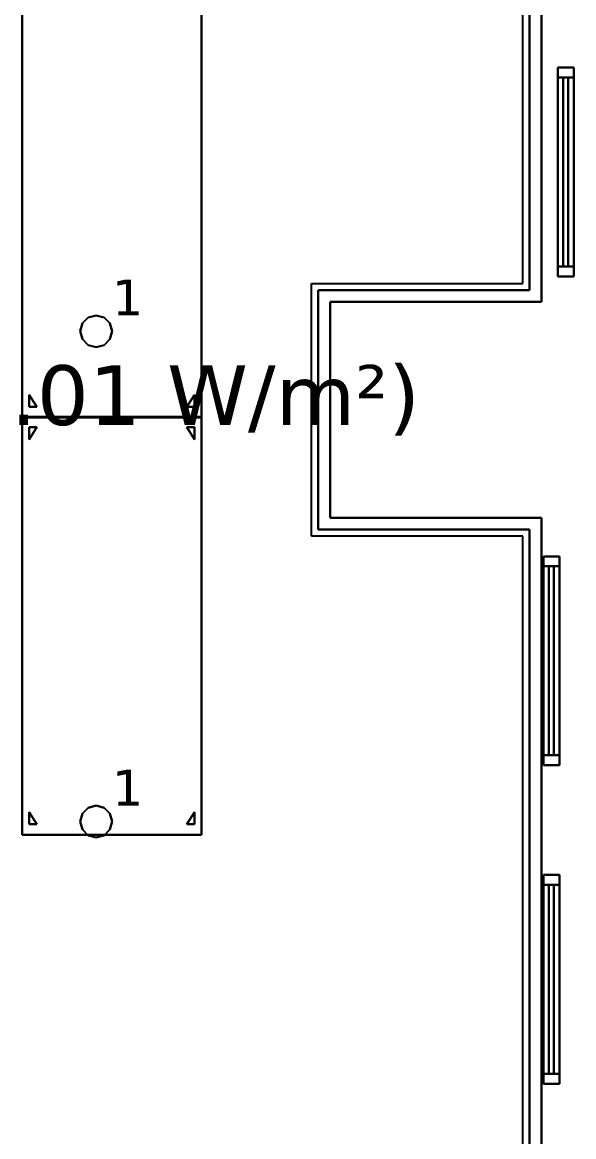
# Model space of a CAD drawing. Header units: inches. Extents: x -0.1 to 35.4, y -0.1 to 18.
# Drawn here: x 6.26 to 9.03, y 5.16 to 10.76 of the extents above; entities that cross this region are included whole.
import ezdxf

# ---------------------------------------------------------------- set-up
doc = ezdxf.new("R2010")
doc.units = ezdxf.units.IN
doc.header["$MEASUREMENT"] = 0
for name, color, linetype, true_color in [('DLX_APERT', 252, 'Continuous', 0x969696), ('DLX_CALC', 3, 'Continuous', 0x00ff00), ('DLX_CONT', 252, 'Continuous', 0x969696), ('DLX_DESC', 252, 'Continuous', 0x969696), ('DLX_GIRD', 252, 'Continuous', 0x969696), ('DLX_LUM', 40, 'Continuous', 0xffd400), ('DLX_LUMKEY_IDX', 252, 'Continuous', 0x969696), ('DLX_OBJ', 150, 'Continuous', 0x007fff)]:
    doc.layers.add(name, color=color, linetype=linetype, true_color=true_color)
doc.styles.add('TableTextStyle', font='')
doc.styles.get('TableTextStyle').set_extended_font_data('VERDANA.TTF')

msp = doc.modelspace()

# ---------------------------------------------------------------- linework, layer by layer
at = {"layer": 'DLX_APERT'}
for points in [[(9.035, 10.5278, 0), (8.955, 10.5278, 0)], [(8.955, 10.5278, 0), (8.955, 9.4782, 0)], [(9.035, 10.5278, 0), (8.955, 10.5278, 0)], [(8.955, 10.5278, 0), (8.955, 10.5278, 0)], [(8.955, 10.5278, 0), (9.035, 10.5278, 0)], [(8.955, 9.4782, 0), (8.955, 10.5278, 0)], [(8.955, 10.5278, 0), (9.035, 10.5278, 0)], [(8.955, 9.4782, 0), (8.955, 10.5278, 0)], [(8.955, 10.5278, 0), (8.955, 10.5278, 0)], [(8.955, 10.5278, 0), (8.955, 9.4782, 0)], [(9.035, 9.4782, 0), (9.035, 10.5278, 0)], [(9.035, 10.5278, 0), (9.035, 10.5278, 0)], [(9.035, 10.5278, 0), (9.035, 9.4782, 0)], [(9.035, 9.4782, 0), (9.035, 10.5278, 0)], [(9.035, 10.5278, 0), (9.035, 10.5278, 0)], [(9.035, 10.5278, 0), (9.035, 9.4782, 0)], [(8.955, 9.5282, 0), (8.955, 10.4778, 0)], [(8.955, 10.4778, 0), (8.955, 10.4778, 0)], [(8.955, 10.4778, 0), (8.955, 9.5282, 0)], [(8.955, 9.5282, 0), (8.955, 10.4778, 0)], [(8.955, 10.4778, 0), (8.9825, 10.4778, 0)], [(8.9825, 10.4778, 0), (8.955, 10.4778, 0)], [(8.955, 10.4778, 0), (8.955, 10.4778, 0)], [(8.955, 10.4778, 0), (8.9825, 10.4778, 0)], [(8.9825, 10.4778, 0), (8.955, 10.4778, 0)], [(8.955, 10.4778, 0), (8.955, 9.5282, 0)], [(8.9825, 10.4778, 0), (8.9825, 9.5282, 0)], [(8.9825, 9.5282, 0), (8.9825, 10.4778, 0)], [(8.9825, 10.4778, 0), (9.0075, 10.4778, 0)], [(8.9825, 10.4778, 0), (8.9825, 10.4778, 0)], [(8.9825, 10.4778, 0), (8.9825, 10.4778, 0)], [(8.9825, 10.4778, 0), (9.0075, 10.4778, 0)], [(9.0075, 10.4778, 0), (8.9825, 10.4778, 0)], [(8.9825, 9.5282, 0), (8.9825, 10.4778, 0)], [(8.9825, 10.4778, 0), (8.9825, 9.5282, 0)], [(9.0075, 10.4778, 0), (8.9825, 10.4778, 0)], [(9.0075, 10.4778, 0), (8.9825, 10.4778, 0)], [(8.9825, 10.4778, 0), (8.9825, 9.5282, 0)], [(8.9825, 9.5282, 0), (8.9825, 10.4778, 0)], [(8.9825, 10.4778, 0), (8.9825, 10.4778, 0)], [(8.9825, 10.4778, 0), (8.9825, 9.5282, 0)], [(9.0075, 10.4778, 0), (8.9825, 10.4778, 0)], [(8.9825, 10.4778, 0), (8.9825, 10.4778, 0)], [(8.9825, 10.4778, 0), (9.0075, 10.4778, 0)], [(8.9825, 9.5282, 0), (8.9825, 10.4778, 0)], [(8.9825, 10.4778, 0), (9.0075, 10.4778, 0)], [(9.0075, 9.5282, 0), (9.0075, 10.4778, 0)], [(9.0075, 10.4778, 0), (9.035, 10.4778, 0)], [(9.0075, 10.4778, 0), (9.0075, 10.4778, 0)], [(9.0075, 10.4778, 0), (9.035, 10.4778, 0)], [(9.035, 10.4778, 0), (9.0075, 10.4778, 0)], [(9.0075, 10.4778, 0), (9.0075, 9.5282, 0)], [(9.035, 10.4778, 0), (9.0075, 10.4778, 0)], [(9.0075, 10.4778, 0), (9.0075, 9.5282, 0)], [(9.0075, 10.4778, 0), (9.0075, 10.4778, 0)], [(9.0075, 9.5282, 0), (9.0075, 10.4778, 0)], [(9.0075, 9.5282, 0), (9.0075, 10.4778, 0)], [(9.0075, 10.4778, 0), (9.0075, 10.4778, 0)], [(9.0075, 10.4778, 0), (9.0075, 9.5282, 0)], [(9.0075, 9.5282, 0), (9.0075, 10.4778, 0)], [(9.0075, 10.4778, 0), (9.0075, 10.4778, 0)], [(9.0075, 10.4778, 0), (9.0075, 9.5282, 0)], [(9.035, 9.5282, 0), (9.035, 10.4778, 0)], [(9.035, 10.4778, 0), (9.035, 10.4778, 0)], [(9.035, 10.4778, 0), (9.035, 9.5282, 0)], [(9.035, 10.4778, 0), (9.035, 9.5282, 0)], [(9.035, 10.4778, 0), (9.035, 10.4778, 0)], [(9.035, 9.5282, 0), (9.035, 10.4778, 0)], [(8.955, 9.5282, 0), (8.955, 9.5282, 0)], [(8.9825, 9.5282, 0), (8.955, 9.5282, 0)], [(8.955, 9.5282, 0), (8.9825, 9.5282, 0)], [(8.9825, 9.5282, 0), (8.955, 9.5282, 0)], [(8.955, 9.5282, 0), (8.955, 9.5282, 0)], [(8.955, 9.5282, 0), (8.9825, 9.5282, 0)], [(9.0075, 9.5282, 0), (8.9825, 9.5282, 0)], [(8.9825, 9.5282, 0), (9.0075, 9.5282, 0)], [(8.9825, 9.5282, 0), (8.9825, 9.5282, 0)], [(8.9825, 9.5282, 0), (8.9825, 9.5282, 0)], [(8.9825, 9.5282, 0), (9.0075, 9.5282, 0)], [(9.0075, 9.5282, 0), (8.9825, 9.5282, 0)], [(8.9825, 9.5282, 0), (9.0075, 9.5282, 0)], [(8.9825, 9.5282, 0), (8.9825, 9.5282, 0)], [(9.0075, 9.5282, 0), (8.9825, 9.5282, 0)], [(9.0075, 9.5282, 0), (8.9825, 9.5282, 0)], [(8.9825, 9.5282, 0), (8.9825, 9.5282, 0)], [(8.9825, 9.5282, 0), (9.0075, 9.5282, 0)], [(9.035, 9.5282, 0), (9.0075, 9.5282, 0)], [(9.0075, 9.5282, 0), (9.0075, 9.5282, 0)], [(9.0075, 9.5282, 0), (9.035, 9.5282, 0)], [(9.035, 9.5282, 0), (9.0075, 9.5282, 0)], [(9.0075, 9.5282, 0), (9.035, 9.5282, 0)], [(9.0075, 9.5282, 0), (9.0075, 9.5282, 0)], [(9.0075, 9.5282, 0), (9.0075, 9.5282, 0)], [(9.0075, 9.5282, 0), (9.0075, 9.5282, 0)], [(9.035, 9.5282, 0), (9.035, 9.5282, 0)], [(9.035, 9.5282, 0), (9.035, 9.5282, 0)], [(8.955, 9.4782, 0), (9.035, 9.4782, 0)], [(9.035, 9.4782, 0), (8.955, 9.4782, 0)], [(9.035, 9.4782, 0), (8.955, 9.4782, 0)], [(8.955, 9.4782, 0), (8.955, 9.4782, 0)], [(8.955, 9.4782, 0), (9.035, 9.4782, 0)], [(8.955, 9.4782, 0), (8.955, 9.4782, 0)], [(9.035, 9.4782, 0), (9.035, 9.4782, 0)], [(9.035, 9.4782, 0), (9.035, 9.4782, 0)], [(8.963, 8.0718, 0), (8.883, 8.0718, 0)], [(8.883, 8.0718, 0), (8.883, 7.0222, 0)], [(8.963, 8.0718, 0), (8.883, 8.0718, 0)], [(8.883, 8.0718, 0), (8.883, 8.0718, 0)], [(8.883, 8.0718, 0), (8.963, 8.0718, 0)], [(8.883, 7.0222, 0), (8.883, 8.0718, 0)], [(8.883, 8.0718, 0), (8.963, 8.0718, 0)], [(8.883, 7.0222, 0), (8.883, 8.0718, 0)], [(8.883, 8.0718, 0), (8.883, 8.0718, 0)], [(8.883, 8.0718, 0), (8.883, 7.0222, 0)], [(8.963, 7.0222, 0), (8.963, 8.0718, 0)], [(8.963, 8.0718, 0), (8.963, 8.0718, 0)], [(8.963, 8.0718, 0), (8.963, 7.0222, 0)], [(8.963, 7.0222, 0), (8.963, 8.0718, 0)], [(8.963, 8.0718, 0), (8.963, 8.0718, 0)], [(8.963, 8.0718, 0), (8.963, 7.0222, 0)], [(8.883, 7.0722, 0), (8.883, 8.0218, 0)], [(8.883, 8.0218, 0), (8.883, 8.0218, 0)], [(8.883, 8.0218, 0), (8.883, 7.0722, 0)], [(8.883, 7.0722, 0), (8.883, 8.0218, 0)], [(8.883, 8.0218, 0), (8.9105, 8.0218, 0)], [(8.9105, 8.0218, 0), (8.883, 8.0218, 0)], [(8.883, 8.0218, 0), (8.883, 8.0218, 0)], [(8.883, 8.0218, 0), (8.9105, 8.0218, 0)], [(8.9105, 8.0218, 0), (8.883, 8.0218, 0)], [(8.883, 8.0218, 0), (8.883, 7.0722, 0)], [(8.9105, 8.0218, 0), (8.9105, 7.0722, 0)], [(8.9105, 7.0722, 0), (8.9105, 8.0218, 0)], [(8.9105, 8.0218, 0), (8.9355, 8.0218, 0)], [(8.9105, 8.0218, 0), (8.9105, 8.0218, 0)], [(8.9105, 8.0218, 0), (8.9105, 8.0218, 0)], [(8.9105, 8.0218, 0), (8.9355, 8.0218, 0)], [(8.9355, 8.0218, 0), (8.9105, 8.0218, 0)], [(8.9105, 7.0722, 0), (8.9105, 8.0218, 0)], [(8.9105, 8.0218, 0), (8.9105, 7.0722, 0)], [(8.9355, 8.0218, 0), (8.9105, 8.0218, 0)], [(8.9355, 8.0218, 0), (8.9105, 8.0218, 0)], [(8.9105, 8.0218, 0), (8.9105, 7.0722, 0)], [(8.9105, 7.0722, 0), (8.9105, 8.0218, 0)], [(8.9105, 8.0218, 0), (8.9105, 8.0218, 0)], [(8.9105, 8.0218, 0), (8.9105, 7.0722, 0)], [(8.9355, 8.0218, 0), (8.9105, 8.0218, 0)], [(8.9105, 8.0218, 0), (8.9105, 8.0218, 0)], [(8.9105, 8.0218, 0), (8.9355, 8.0218, 0)], [(8.9105, 7.0722, 0), (8.9105, 8.0218, 0)], [(8.9105, 8.0218, 0), (8.9355, 8.0218, 0)], [(8.9355, 7.0722, 0), (8.9355, 8.0218, 0)], [(8.9355, 8.0218, 0), (8.963, 8.0218, 0)], [(8.9355, 8.0218, 0), (8.9355, 8.0218, 0)], [(8.9355, 8.0218, 0), (8.963, 8.0218, 0)], [(8.963, 8.0218, 0), (8.9355, 8.0218, 0)], [(8.9355, 8.0218, 0), (8.9355, 7.0722, 0)], [(8.963, 8.0218, 0), (8.9355, 8.0218, 0)], [(8.9355, 8.0218, 0), (8.9355, 7.0722, 0)], [(8.9355, 8.0218, 0), (8.9355, 8.0218, 0)], [(8.9355, 7.0722, 0), (8.9355, 8.0218, 0)], [(8.9355, 7.0722, 0), (8.9355, 8.0218, 0)], [(8.9355, 8.0218, 0), (8.9355, 8.0218, 0)], [(8.9355, 8.0218, 0), (8.9355, 7.0722, 0)], [(8.9355, 7.0722, 0), (8.9355, 8.0218, 0)], [(8.9355, 8.0218, 0), (8.9355, 8.0218, 0)], [(8.9355, 8.0218, 0), (8.9355, 7.0722, 0)], [(8.963, 7.0722, 0), (8.963, 8.0218, 0)], [(8.963, 8.0218, 0), (8.963, 8.0218, 0)], [(8.963, 8.0218, 0), (8.963, 7.0722, 0)], [(8.963, 8.0218, 0), (8.963, 7.0722, 0)], [(8.963, 8.0218, 0), (8.963, 8.0218, 0)], [(8.963, 7.0722, 0), (8.963, 8.0218, 0)], [(8.883, 7.0722, 0), (8.883, 7.0722, 0)], [(8.9105, 7.0722, 0), (8.883, 7.0722, 0)], [(8.883, 7.0722, 0), (8.9105, 7.0722, 0)], [(8.9105, 7.0722, 0), (8.883, 7.0722, 0)], [(8.883, 7.0722, 0), (8.883, 7.0722, 0)], [(8.883, 7.0722, 0), (8.9105, 7.0722, 0)], [(8.9355, 7.0722, 0), (8.9105, 7.0722, 0)], [(8.9105, 7.0722, 0), (8.9355, 7.0722, 0)], [(8.9105, 7.0722, 0), (8.9105, 7.0722, 0)], [(8.9105, 7.0722, 0), (8.9105, 7.0722, 0)], [(8.9105, 7.0722, 0), (8.9355, 7.0722, 0)], [(8.9355, 7.0722, 0), (8.9105, 7.0722, 0)], [(8.9105, 7.0722, 0), (8.9355, 7.0722, 0)], [(8.9105, 7.0722, 0), (8.9105, 7.0722, 0)], [(8.9355, 7.0722, 0), (8.9105, 7.0722, 0)], [(8.9355, 7.0722, 0), (8.9105, 7.0722, 0)], [(8.9105, 7.0722, 0), (8.9105, 7.0722, 0)], [(8.9105, 7.0722, 0), (8.9355, 7.0722, 0)], [(8.963, 7.0722, 0), (8.9355, 7.0722, 0)], [(8.9355, 7.0722, 0), (8.9355, 7.0722, 0)], [(8.9355, 7.0722, 0), (8.963, 7.0722, 0)], [(8.963, 7.0722, 0), (8.9355, 7.0722, 0)], [(8.9355, 7.0722, 0), (8.963, 7.0722, 0)], [(8.9355, 7.0722, 0), (8.9355, 7.0722, 0)], [(8.9355, 7.0722, 0), (8.9355, 7.0722, 0)], [(8.9355, 7.0722, 0), (8.9355, 7.0722, 0)], [(8.963, 7.0722, 0), (8.963, 7.0722, 0)], [(8.963, 7.0722, 0), (8.963, 7.0722, 0)], [(8.883, 7.0222, 0), (8.963, 7.0222, 0)], [(8.963, 7.0222, 0), (8.883, 7.0222, 0)], [(8.963, 7.0222, 0), (8.883, 7.0222, 0)], [(8.883, 7.0222, 0), (8.883, 7.0222, 0)], [(8.883, 7.0222, 0), (8.963, 7.0222, 0)], [(8.883, 7.0222, 0), (8.883, 7.0222, 0)], [(8.963, 7.0222, 0), (8.963, 7.0222, 0)], [(8.963, 7.0222, 0), (8.963, 7.0222, 0)], [(8.963, 6.4718, 0), (8.883, 6.4718, 0)], [(8.883, 6.4718, 0), (8.883, 5.4222, 0)], [(8.963, 6.4718, 0), (8.883, 6.4718, 0)], [(8.883, 6.4718, 0), (8.883, 6.4718, 0)], [(8.883, 6.4718, 0), (8.963, 6.4718, 0)], [(8.883, 5.4222, 0), (8.883, 6.4718, 0)], [(8.883, 6.4718, 0), (8.963, 6.4718, 0)], [(8.883, 5.4222, 0), (8.883, 6.4718, 0)], [(8.883, 6.4718, 0), (8.883, 6.4718, 0)], [(8.883, 6.4718, 0), (8.883, 5.4222, 0)], [(8.963, 5.4222, 0), (8.963, 6.4718, 0)], [(8.963, 6.4718, 0), (8.963, 6.4718, 0)], [(8.963, 6.4718, 0), (8.963, 5.4222, 0)], [(8.963, 5.4222, 0), (8.963, 6.4718, 0)], [(8.963, 6.4718, 0), (8.963, 6.4718, 0)], [(8.963, 6.4718, 0), (8.963, 5.4222, 0)], [(8.883, 5.4722, 0), (8.883, 6.4218, 0)], [(8.883, 6.4218, 0), (8.883, 6.4218, 0)], [(8.883, 6.4218, 0), (8.883, 5.4722, 0)], [(8.883, 5.4722, 0), (8.883, 6.4218, 0)], [(8.883, 6.4218, 0), (8.9105, 6.4218, 0)], [(8.9105, 6.4218, 0), (8.883, 6.4218, 0)], [(8.883, 6.4218, 0), (8.883, 6.4218, 0)], [(8.883, 6.4218, 0), (8.9105, 6.4218, 0)], [(8.9105, 6.4218, 0), (8.883, 6.4218, 0)], [(8.883, 6.4218, 0), (8.883, 5.4722, 0)], [(8.9105, 6.4218, 0), (8.9105, 5.4722, 0)], [(8.9105, 5.4722, 0), (8.9105, 6.4218, 0)], [(8.9105, 6.4218, 0), (8.9355, 6.4218, 0)], [(8.9105, 6.4218, 0), (8.9105, 6.4218, 0)], [(8.9105, 6.4218, 0), (8.9105, 6.4218, 0)], [(8.9105, 6.4218, 0), (8.9355, 6.4218, 0)], [(8.9355, 6.4218, 0), (8.9105, 6.4218, 0)], [(8.9105, 5.4722, 0), (8.9105, 6.4218, 0)], [(8.9105, 6.4218, 0), (8.9105, 5.4722, 0)], [(8.9355, 6.4218, 0), (8.9105, 6.4218, 0)], [(8.9355, 6.4218, 0), (8.9105, 6.4218, 0)], [(8.9105, 6.4218, 0), (8.9105, 5.4722, 0)], [(8.9105, 5.4722, 0), (8.9105, 6.4218, 0)], [(8.9105, 6.4218, 0), (8.9105, 6.4218, 0)], [(8.9105, 6.4218, 0), (8.9105, 5.4722, 0)], [(8.9355, 6.4218, 0), (8.9105, 6.4218, 0)], [(8.9105, 6.4218, 0), (8.9105, 6.4218, 0)], [(8.9105, 6.4218, 0), (8.9355, 6.4218, 0)], [(8.9105, 5.4722, 0), (8.9105, 6.4218, 0)], [(8.9105, 6.4218, 0), (8.9355, 6.4218, 0)], [(8.9355, 5.4722, 0), (8.9355, 6.4218, 0)], [(8.9355, 6.4218, 0), (8.963, 6.4218, 0)], [(8.9355, 6.4218, 0), (8.9355, 6.4218, 0)], [(8.9355, 6.4218, 0), (8.963, 6.4218, 0)], [(8.963, 6.4218, 0), (8.9355, 6.4218, 0)], [(8.9355, 6.4218, 0), (8.9355, 5.4722, 0)], [(8.963, 6.4218, 0), (8.9355, 6.4218, 0)], [(8.9355, 6.4218, 0), (8.9355, 5.4722, 0)], [(8.9355, 6.4218, 0), (8.9355, 6.4218, 0)], [(8.9355, 5.4722, 0), (8.9355, 6.4218, 0)], [(8.9355, 5.4722, 0), (8.9355, 6.4218, 0)], [(8.9355, 6.4218, 0), (8.9355, 6.4218, 0)], [(8.9355, 6.4218, 0), (8.9355, 5.4722, 0)], [(8.9355, 5.4722, 0), (8.9355, 6.4218, 0)], [(8.9355, 6.4218, 0), (8.9355, 6.4218, 0)], [(8.9355, 6.4218, 0), (8.9355, 5.4722, 0)], [(8.963, 5.4722, 0), (8.963, 6.4218, 0)], [(8.963, 6.4218, 0), (8.963, 6.4218, 0)], [(8.963, 6.4218, 0), (8.963, 5.4722, 0)], [(8.963, 6.4218, 0), (8.963, 5.4722, 0)], [(8.963, 6.4218, 0), (8.963, 6.4218, 0)], [(8.963, 5.4722, 0), (8.963, 6.4218, 0)], [(8.883, 5.4722, 0), (8.883, 5.4722, 0)], [(8.9105, 5.4722, 0), (8.883, 5.4722, 0)], [(8.883, 5.4722, 0), (8.9105, 5.4722, 0)], [(8.9105, 5.4722, 0), (8.883, 5.4722, 0)], [(8.883, 5.4722, 0), (8.883, 5.4722, 0)], [(8.883, 5.4722, 0), (8.9105, 5.4722, 0)], [(8.9355, 5.4722, 0), (8.9105, 5.4722, 0)], [(8.9105, 5.4722, 0), (8.9355, 5.4722, 0)], [(8.9105, 5.4722, 0), (8.9105, 5.4722, 0)], [(8.9105, 5.4722, 0), (8.9105, 5.4722, 0)], [(8.9105, 5.4722, 0), (8.9355, 5.4722, 0)], [(8.9355, 5.4722, 0), (8.9105, 5.4722, 0)], [(8.9105, 5.4722, 0), (8.9355, 5.4722, 0)], [(8.9105, 5.4722, 0), (8.9105, 5.4722, 0)], [(8.9355, 5.4722, 0), (8.9105, 5.4722, 0)], [(8.9355, 5.4722, 0), (8.9105, 5.4722, 0)], [(8.9105, 5.4722, 0), (8.9105, 5.4722, 0)], [(8.9105, 5.4722, 0), (8.9355, 5.4722, 0)], [(8.963, 5.4722, 0), (8.9355, 5.4722, 0)], [(8.9355, 5.4722, 0), (8.9355, 5.4722, 0)], [(8.9355, 5.4722, 0), (8.963, 5.4722, 0)], [(8.963, 5.4722, 0), (8.9355, 5.4722, 0)], [(8.9355, 5.4722, 0), (8.963, 5.4722, 0)], [(8.9355, 5.4722, 0), (8.9355, 5.4722, 0)], [(8.9355, 5.4722, 0), (8.9355, 5.4722, 0)], [(8.9355, 5.4722, 0), (8.9355, 5.4722, 0)], [(8.963, 5.4722, 0), (8.963, 5.4722, 0)], [(8.963, 5.4722, 0), (8.963, 5.4722, 0)], [(8.883, 5.4222, 0), (8.963, 5.4222, 0)], [(8.963, 5.4222, 0), (8.883, 5.4222, 0)], [(8.963, 5.4222, 0), (8.883, 5.4222, 0)], [(8.883, 5.4222, 0), (8.883, 5.4222, 0)], [(8.883, 5.4222, 0), (8.963, 5.4222, 0)], [(8.883, 5.4222, 0), (8.883, 5.4222, 0)], [(8.963, 5.4222, 0), (8.963, 5.4222, 0)], [(8.963, 5.4222, 0), (8.963, 5.4222, 0)]]:
    msp.add_polyline3d(points, dxfattribs=at)
at = {"layer": 'DLX_CALC'}
for points in [[(8.7797, 9.4433, 0), (8.7797, 17.5417, 0)], [(7.7177, 8.1727, 0), (7.7177, 9.4433, 0)], [(7.7177, 9.4433, 0), (8.7797, 9.4433, 0)], [(8.7797, 8.1727, 0), (7.7177, 8.1727, 0)], [(8.7797, 0.7153, 0), (8.7797, 8.1727, 0)]]:
    msp.add_polyline3d(points, dxfattribs=at)
at = {"layer": 'DLX_CONT'}
for points in [[(8.873, 9.35, 0), (8.873, 17.635, 0)], [(8.873, 17.635, 0), (8.873, 9.35, 0)], [(8.873, 17.635, 0), (8.873, 9.35, 0)], [(8.873, 9.35, 0), (8.873, 17.635, 0)], [(8.7797, 9.4433, 0), (8.7797, 17.5417, 0)], [(7.7177, 8.1727, 0), (7.7177, 9.4433, 0)], [(7.7177, 9.4433, 0), (8.7797, 9.4433, 0)], [(7.811, 8.266, 0), (7.811, 9.35, 0)], [(7.811, 9.35, 0), (7.811, 9.35, 0)], [(7.811, 9.35, 0), (7.811, 8.266, 0)], [(7.811, 9.35, 0), (8.873, 9.35, 0)], [(8.873, 9.35, 0), (7.811, 9.35, 0)], [(7.811, 9.35, 0), (7.811, 9.35, 0)], [(8.873, 9.35, 0), (7.811, 9.35, 0)], [(7.811, 9.35, 0), (7.811, 8.266, 0)], [(7.811, 8.266, 0), (7.811, 9.35, 0)], [(7.811, 9.35, 0), (8.873, 9.35, 0)], [(8.873, 9.35, 0), (8.873, 9.35, 0)], [(8.873, 9.35, 0), (8.873, 9.35, 0)], [(8.873, 8.266, 0), (7.811, 8.266, 0)], [(7.811, 8.266, 0), (7.811, 8.266, 0)], [(7.811, 8.266, 0), (8.873, 8.266, 0)], [(7.811, 8.266, 0), (7.811, 8.266, 0)], [(7.811, 8.266, 0), (8.873, 8.266, 0)], [(8.873, 8.266, 0), (7.811, 8.266, 0)], [(8.873, 0.622, 0), (8.873, 8.266, 0)], [(8.873, 8.266, 0), (8.873, 8.266, 0)], [(8.873, 8.266, 0), (8.873, 0.622, 0)], [(8.873, 8.266, 0), (8.873, 8.266, 0)], [(8.873, 8.266, 0), (8.873, 0.622, 0)], [(8.873, 0.622, 0), (8.873, 8.266, 0)], [(8.7797, 8.1727, 0), (7.7177, 8.1727, 0)], [(8.7797, 0.7153, 0), (8.7797, 8.1727, 0)]]:
    msp.add_polyline3d(points, dxfattribs=at)
at = {"layer": 'DLX_GIRD'}
for points in [[(8.873, 17.635, 0), (8.873, 9.35, 0)], [(8.873, 9.35, 0), (8.873, 17.635, 0)], [(8.873, 9.35, 0), (8.873, 17.635, 0)], [(8.873, 17.635, 0), (8.873, 9.35, 0)], [(8.813, 17.575, 0), (8.813, 9.41, 0)], [(8.813, 9.41, 0), (8.813, 17.575, 0)], [(8.813, 17.575, 0), (8.813, 9.41, 0)], [(8.813, 9.41, 0), (8.813, 17.575, 0)], [(8.813, 9.41, 0), (7.751, 9.41, 0)], [(7.751, 9.41, 0), (7.751, 8.206, 0)], [(7.751, 8.206, 0), (7.751, 9.41, 0)], [(7.751, 9.41, 0), (8.813, 9.41, 0)], [(8.813, 9.41, 0), (7.751, 9.41, 0)], [(7.751, 9.41, 0), (7.751, 9.41, 0)], [(7.751, 9.41, 0), (8.813, 9.41, 0)], [(7.751, 9.41, 0), (7.751, 8.206, 0)], [(7.751, 8.206, 0), (7.751, 9.41, 0)], [(7.751, 9.41, 0), (7.751, 9.41, 0)], [(8.813, 9.41, 0), (8.813, 9.41, 0)], [(8.813, 9.41, 0), (8.813, 9.41, 0)], [(8.873, 9.35, 0), (7.811, 9.35, 0)], [(7.811, 9.35, 0), (7.811, 8.266, 0)], [(7.811, 8.266, 0), (7.811, 9.35, 0)], [(7.811, 9.35, 0), (8.873, 9.35, 0)], [(7.811, 9.35, 0), (8.873, 9.35, 0)], [(8.873, 9.35, 0), (7.811, 9.35, 0)], [(7.811, 9.35, 0), (7.811, 9.35, 0)], [(7.811, 8.266, 0), (7.811, 9.35, 0)], [(7.811, 9.35, 0), (7.811, 9.35, 0)], [(7.811, 9.35, 0), (7.811, 8.266, 0)], [(8.873, 9.35, 0), (8.873, 9.35, 0)], [(8.873, 9.35, 0), (8.873, 9.35, 0)], [(7.811, 8.266, 0), (8.873, 8.266, 0)], [(8.873, 8.266, 0), (7.811, 8.266, 0)], [(7.811, 8.266, 0), (7.811, 8.266, 0)], [(7.811, 8.266, 0), (8.873, 8.266, 0)], [(8.873, 8.266, 0), (7.811, 8.266, 0)], [(7.811, 8.266, 0), (7.811, 8.266, 0)], [(8.873, 8.266, 0), (8.873, 1.3604, 0)], [(8.873, 1.3604, 0), (8.873, 8.266, 0)], [(8.873, 8.266, 0), (8.873, 8.266, 0)], [(8.873, 8.266, 0), (8.873, 1.3604, 0)], [(8.873, 8.266, 0), (8.873, 8.266, 0)], [(8.873, 1.3604, 0), (8.873, 8.266, 0)], [(7.751, 8.206, 0), (8.813, 8.206, 0)], [(8.813, 8.206, 0), (7.751, 8.206, 0)], [(7.751, 8.206, 0), (7.751, 8.206, 0)], [(7.751, 8.206, 0), (8.813, 8.206, 0)], [(8.813, 8.206, 0), (7.751, 8.206, 0)], [(7.751, 8.206, 0), (7.751, 8.206, 0)], [(8.813, 8.206, 0), (8.813, 1.4204, 0)], [(8.813, 1.4204, 0), (8.813, 8.206, 0)], [(8.813, 8.206, 0), (8.813, 8.206, 0)], [(8.813, 8.206, 0), (8.813, 1.4204, 0)], [(8.813, 1.4204, 0), (8.813, 8.206, 0)], [(8.813, 8.206, 0), (8.813, 8.206, 0)]]:
    msp.add_polyline3d(points, dxfattribs=at)
at = {"layer": 'DLX_LUM'}
for points in [[(6.566, 9.2427, 0), (6.5553, 9.2027, 0)], [(6.5553, 9.2027, 0), (6.566, 9.2427, 0)], [(6.5553, 9.2027, 0), (6.566, 9.2427, 0)], [(6.566, 9.2427, 0), (6.5553, 9.2027, 0)], [(6.5953, 9.272, 0), (6.566, 9.2427, 0)], [(6.566, 9.2427, 0), (6.5953, 9.272, 0)], [(6.566, 9.2427, 0), (6.5953, 9.272, 0)], [(6.5953, 9.272, 0), (6.566, 9.2427, 0)], [(6.566, 9.2427, 0), (6.566, 9.2427, 0)], [(6.566, 9.2427, 0), (6.566, 9.2427, 0)], [(6.6353, 9.2827, 0), (6.5953, 9.272, 0)], [(6.5953, 9.272, 0), (6.6353, 9.2827, 0)], [(6.5953, 9.272, 0), (6.6353, 9.2827, 0)], [(6.6353, 9.2827, 0), (6.5953, 9.272, 0)], [(6.5953, 9.272, 0), (6.5953, 9.272, 0)], [(6.5953, 9.272, 0), (6.5953, 9.272, 0)], [(6.6753, 9.272, 0), (6.6353, 9.2827, 0)], [(6.6353, 9.2827, 0), (6.6353, 9.2827, 0)], [(6.6353, 9.2827, 0), (6.6753, 9.272, 0)], [(6.6353, 9.2827, 0), (6.6353, 9.2827, 0)], [(6.6353, 9.2827, 0), (6.6753, 9.272, 0)], [(6.6753, 9.272, 0), (6.6353, 9.2827, 0)], [(6.7046, 9.2427, 0), (6.6753, 9.272, 0)], [(6.6753, 9.272, 0), (6.6753, 9.272, 0)], [(6.6753, 9.272, 0), (6.7046, 9.2427, 0)], [(6.6753, 9.272, 0), (6.6753, 9.272, 0)], [(6.6753, 9.272, 0), (6.7046, 9.2427, 0)], [(6.7046, 9.2427, 0), (6.6753, 9.272, 0)], [(6.7153, 9.2027, 0), (6.7046, 9.2427, 0)], [(6.7046, 9.2427, 0), (6.7046, 9.2427, 0)], [(6.7046, 9.2427, 0), (6.7153, 9.2027, 0)], [(6.7046, 9.2427, 0), (6.7046, 9.2427, 0)], [(6.7046, 9.2427, 0), (6.7153, 9.2027, 0)], [(6.7153, 9.2027, 0), (6.7046, 9.2427, 0)], [(6.5553, 9.2027, 0), (6.5553, 9.2027, 0)], [(6.5553, 9.2027, 0), (6.566, 9.1627, 0)], [(6.566, 9.1627, 0), (6.5553, 9.2027, 0)], [(6.5553, 9.2027, 0), (6.5553, 9.2027, 0)], [(6.566, 9.1627, 0), (6.5553, 9.2027, 0)], [(6.5553, 9.2027, 0), (6.566, 9.1627, 0)], [(6.7046, 9.1627, 0), (6.7153, 9.2027, 0)], [(6.7153, 9.2027, 0), (6.7046, 9.1627, 0)], [(6.7153, 9.2027, 0), (6.7046, 9.1627, 0)], [(6.7046, 9.1627, 0), (6.7153, 9.2027, 0)], [(6.7153, 9.2027, 0), (6.7153, 9.2027, 0)], [(6.7153, 9.2027, 0), (6.7153, 9.2027, 0)], [(6.566, 9.1627, 0), (6.566, 9.1627, 0)], [(6.566, 9.1627, 0), (6.5953, 9.1335, 0)], [(6.5953, 9.1335, 0), (6.566, 9.1627, 0)], [(6.566, 9.1627, 0), (6.566, 9.1627, 0)], [(6.5953, 9.1335, 0), (6.566, 9.1627, 0)], [(6.566, 9.1627, 0), (6.5953, 9.1335, 0)], [(6.5953, 9.1335, 0), (6.5953, 9.1335, 0)], [(6.5953, 9.1335, 0), (6.6353, 9.1227, 0)], [(6.6353, 9.1227, 0), (6.5953, 9.1335, 0)], [(6.5953, 9.1335, 0), (6.5953, 9.1335, 0)], [(6.6353, 9.1227, 0), (6.5953, 9.1335, 0)], [(6.5953, 9.1335, 0), (6.6353, 9.1227, 0)], [(6.6353, 9.1227, 0), (6.6753, 9.1335, 0)], [(6.6753, 9.1335, 0), (6.6353, 9.1227, 0)], [(6.6753, 9.1335, 0), (6.6353, 9.1227, 0)], [(6.6353, 9.1227, 0), (6.6753, 9.1335, 0)], [(6.6753, 9.1335, 0), (6.7046, 9.1627, 0)], [(6.7046, 9.1627, 0), (6.6753, 9.1335, 0)], [(6.7046, 9.1627, 0), (6.6753, 9.1335, 0)], [(6.6753, 9.1335, 0), (6.7046, 9.1627, 0)], [(6.6753, 9.1335, 0), (6.6753, 9.1335, 0)], [(6.6753, 9.1335, 0), (6.6753, 9.1335, 0)], [(6.7046, 9.1627, 0), (6.7046, 9.1627, 0)], [(6.7046, 9.1627, 0), (6.7046, 9.1627, 0)], [(6.6353, 9.1227, 0), (6.6353, 9.1227, 0)], [(6.6353, 9.1227, 0), (6.6353, 9.1227, 0)], [(6.566, 6.7794, 0), (6.5553, 6.7394, 0)], [(6.5553, 6.7394, 0), (6.566, 6.7794, 0)], [(6.5553, 6.7394, 0), (6.566, 6.7794, 0)], [(6.566, 6.7794, 0), (6.5553, 6.7394, 0)], [(6.5953, 6.8087, 0), (6.566, 6.7794, 0)], [(6.566, 6.7794, 0), (6.5953, 6.8087, 0)], [(6.566, 6.7794, 0), (6.5953, 6.8087, 0)], [(6.5953, 6.8087, 0), (6.566, 6.7794, 0)], [(6.566, 6.7794, 0), (6.566, 6.7794, 0)], [(6.566, 6.7794, 0), (6.566, 6.7794, 0)], [(6.6353, 6.8194, 0), (6.5953, 6.8087, 0)], [(6.5953, 6.8087, 0), (6.6353, 6.8194, 0)], [(6.5953, 6.8087, 0), (6.6353, 6.8194, 0)], [(6.6353, 6.8194, 0), (6.5953, 6.8087, 0)], [(6.5953, 6.8087, 0), (6.5953, 6.8087, 0)], [(6.5953, 6.8087, 0), (6.5953, 6.8087, 0)], [(6.6753, 6.8087, 0), (6.6353, 6.8194, 0)], [(6.6353, 6.8194, 0), (6.6353, 6.8194, 0)], [(6.6353, 6.8194, 0), (6.6753, 6.8087, 0)], [(6.6353, 6.8194, 0), (6.6353, 6.8194, 0)], [(6.6353, 6.8194, 0), (6.6753, 6.8087, 0)], [(6.6753, 6.8087, 0), (6.6353, 6.8194, 0)], [(6.7046, 6.7794, 0), (6.6753, 6.8087, 0)], [(6.6753, 6.8087, 0), (6.6753, 6.8087, 0)], [(6.6753, 6.8087, 0), (6.7046, 6.7794, 0)], [(6.6753, 6.8087, 0), (6.6753, 6.8087, 0)], [(6.6753, 6.8087, 0), (6.7046, 6.7794, 0)], [(6.7046, 6.7794, 0), (6.6753, 6.8087, 0)], [(6.7153, 6.7394, 0), (6.7046, 6.7794, 0)], [(6.7046, 6.7794, 0), (6.7046, 6.7794, 0)], [(6.7046, 6.7794, 0), (6.7153, 6.7394, 0)], [(6.7046, 6.7794, 0), (6.7046, 6.7794, 0)], [(6.7046, 6.7794, 0), (6.7153, 6.7394, 0)], [(6.7153, 6.7394, 0), (6.7046, 6.7794, 0)], [(6.5553, 6.7394, 0), (6.5553, 6.7394, 0)], [(6.5553, 6.7394, 0), (6.566, 6.6994, 0)], [(6.566, 6.6994, 0), (6.5553, 6.7394, 0)], [(6.5553, 6.7394, 0), (6.5553, 6.7394, 0)], [(6.566, 6.6994, 0), (6.5553, 6.7394, 0)], [(6.5553, 6.7394, 0), (6.566, 6.6994, 0)], [(6.7046, 6.6994, 0), (6.7153, 6.7394, 0)], [(6.7153, 6.7394, 0), (6.7046, 6.6994, 0)], [(6.7153, 6.7394, 0), (6.7046, 6.6994, 0)], [(6.7046, 6.6994, 0), (6.7153, 6.7394, 0)], [(6.7153, 6.7394, 0), (6.7153, 6.7394, 0)], [(6.7153, 6.7394, 0), (6.7153, 6.7394, 0)], [(6.566, 6.6994, 0), (6.566, 6.6994, 0)], [(6.566, 6.6994, 0), (6.5953, 6.6701, 0)], [(6.5953, 6.6701, 0), (6.566, 6.6994, 0)], [(6.566, 6.6994, 0), (6.566, 6.6994, 0)], [(6.5953, 6.6701, 0), (6.566, 6.6994, 0)], [(6.566, 6.6994, 0), (6.5953, 6.6701, 0)], [(6.5953, 6.6701, 0), (6.5953, 6.6701, 0)], [(6.5953, 6.6701, 0), (6.6353, 6.6594, 0)], [(6.6353, 6.6594, 0), (6.5953, 6.6701, 0)], [(6.5953, 6.6701, 0), (6.5953, 6.6701, 0)], [(6.6353, 6.6594, 0), (6.5953, 6.6701, 0)], [(6.5953, 6.6701, 0), (6.6353, 6.6594, 0)], [(6.6353, 6.6594, 0), (6.6753, 6.6701, 0)], [(6.6753, 6.6701, 0), (6.6353, 6.6594, 0)], [(6.6753, 6.6701, 0), (6.6353, 6.6594, 0)], [(6.6353, 6.6594, 0), (6.6753, 6.6701, 0)], [(6.6753, 6.6701, 0), (6.7046, 6.6994, 0)], [(6.7046, 6.6994, 0), (6.6753, 6.6701, 0)], [(6.7046, 6.6994, 0), (6.6753, 6.6701, 0)], [(6.6753, 6.6701, 0), (6.7046, 6.6994, 0)], [(6.6753, 6.6701, 0), (6.6753, 6.6701, 0)], [(6.6753, 6.6701, 0), (6.6753, 6.6701, 0)], [(6.7046, 6.6994, 0), (6.7046, 6.6994, 0)], [(6.7046, 6.6994, 0), (6.7046, 6.6994, 0)], [(6.6353, 6.6594, 0), (6.6353, 6.6594, 0)], [(6.6353, 6.6594, 0), (6.6353, 6.6594, 0)]]:
    msp.add_polyline3d(points, dxfattribs=at)
at = {"layer": 'DLX_OBJ'}
for points in [[(6.264, 8.7703, 0), (6.264, 10.8703, 0)], [(6.264, 8.7703, 0), (6.264, 10.8703, 0)], [(6.264, 10.8703, 0), (6.264, 8.7703, 0)], [(6.264, 10.8703, 0), (6.264, 8.7703, 0)], [(7.164, 10.8703, 0), (7.164, 8.7703, 0)], [(7.164, 10.8703, 0), (7.164, 8.7703, 0)], [(7.164, 8.7703, 0), (7.164, 10.8703, 0)], [(7.164, 8.7703, 0), (7.164, 10.8703, 0)], [(6.3371, 8.8228, 0), (6.2978, 8.884, 0)], [(6.2978, 8.884, 0), (6.2978, 8.8228, 0)], [(6.2978, 8.884, 0), (6.3371, 8.8228, 0)], [(6.3371, 8.8228, 0), (6.2978, 8.884, 0)], [(6.2978, 8.884, 0), (6.2978, 8.884, 0)], [(6.2978, 8.8228, 0), (6.2978, 8.884, 0)], [(6.2978, 8.884, 0), (6.2978, 8.884, 0)], [(6.2978, 8.884, 0), (6.2978, 8.8228, 0)], [(6.2978, 8.8228, 0), (6.2978, 8.884, 0)], [(6.2978, 8.884, 0), (6.3371, 8.8228, 0)], [(7.1302, 8.884, 0), (7.0909, 8.8228, 0)], [(7.0909, 8.8228, 0), (7.1302, 8.884, 0)], [(7.1302, 8.884, 0), (7.0909, 8.8228, 0)], [(7.0909, 8.8228, 0), (7.1302, 8.884, 0)], [(7.1302, 8.8228, 0), (7.1302, 8.884, 0)], [(7.1302, 8.884, 0), (7.1302, 8.884, 0)], [(7.1302, 8.884, 0), (7.1302, 8.8228, 0)], [(7.1302, 8.8228, 0), (7.1302, 8.884, 0)], [(7.1302, 8.884, 0), (7.1302, 8.884, 0)], [(7.1302, 8.884, 0), (7.1302, 8.8228, 0)], [(6.2978, 8.8228, 0), (6.3371, 8.8228, 0)], [(6.3371, 8.8228, 0), (6.2978, 8.8228, 0)], [(6.2978, 8.8228, 0), (6.2978, 8.8228, 0)], [(6.2978, 8.8228, 0), (6.3371, 8.8228, 0)], [(6.2978, 8.8228, 0), (6.2978, 8.8228, 0)], [(6.3371, 8.8228, 0), (6.2978, 8.8228, 0)], [(6.3371, 8.8228, 0), (6.3371, 8.8228, 0)], [(6.3371, 8.8228, 0), (6.3371, 8.8228, 0)], [(7.0909, 8.8228, 0), (7.1302, 8.8228, 0)], [(7.1302, 8.8228, 0), (7.0909, 8.8228, 0)], [(7.0909, 8.8228, 0), (7.0909, 8.8228, 0)], [(7.0909, 8.8228, 0), (7.1302, 8.8228, 0)], [(7.0909, 8.8228, 0), (7.0909, 8.8228, 0)], [(7.1302, 8.8228, 0), (7.0909, 8.8228, 0)], [(7.1302, 8.8228, 0), (7.1302, 8.8228, 0)], [(7.1302, 8.8228, 0), (7.1302, 8.8228, 0)], [(6.264, 6.6732, 0), (6.264, 8.7732, 0)], [(6.264, 8.7732, 0), (7.164, 8.7732, 0)], [(6.264, 6.6732, 0), (6.264, 8.7732, 0)], [(6.264, 8.7732, 0), (6.264, 8.7732, 0)], [(6.264, 8.7732, 0), (6.264, 6.6732, 0)], [(7.164, 8.7732, 0), (6.264, 8.7732, 0)], [(6.264, 8.7732, 0), (6.264, 6.6732, 0)], [(6.264, 8.7732, 0), (7.164, 8.7732, 0)], [(7.164, 8.7732, 0), (6.264, 8.7732, 0)], [(6.264, 8.7732, 0), (6.264, 8.7732, 0)], [(7.164, 8.7703, 0), (6.264, 8.7703, 0)], [(6.264, 8.7703, 0), (6.264, 8.7703, 0)], [(6.264, 8.7703, 0), (7.164, 8.7703, 0)], [(7.164, 8.7703, 0), (6.264, 8.7703, 0)], [(6.264, 8.7703, 0), (6.264, 8.7703, 0)], [(6.264, 8.7703, 0), (7.164, 8.7703, 0)], [(7.164, 8.7732, 0), (7.164, 6.6732, 0)], [(7.164, 8.7732, 0), (7.164, 6.6732, 0)], [(7.164, 6.6732, 0), (7.164, 8.7732, 0)], [(7.164, 8.7732, 0), (7.164, 8.7732, 0)], [(7.164, 6.6732, 0), (7.164, 8.7732, 0)], [(7.164, 8.7732, 0), (7.164, 8.7732, 0)], [(7.164, 8.7703, 0), (7.164, 8.7703, 0)], [(7.164, 8.7703, 0), (7.164, 8.7703, 0)], [(6.3371, 8.7207, 0), (6.2978, 8.7207, 0)], [(6.2978, 8.7207, 0), (6.2978, 8.6594, 0)], [(6.2978, 8.6594, 0), (6.3371, 8.7207, 0)], [(6.2978, 8.7207, 0), (6.3371, 8.7207, 0)], [(6.3371, 8.7207, 0), (6.2978, 8.7207, 0)], [(6.2978, 8.7207, 0), (6.2978, 8.7207, 0)], [(6.3371, 8.7207, 0), (6.2978, 8.6594, 0)], [(6.2978, 8.6594, 0), (6.3371, 8.7207, 0)], [(6.2978, 8.6594, 0), (6.2978, 8.7207, 0)], [(6.2978, 8.7207, 0), (6.2978, 8.7207, 0)], [(6.2978, 8.7207, 0), (6.2978, 8.6594, 0)], [(6.2978, 8.6594, 0), (6.2978, 8.7207, 0)], [(6.2978, 8.7207, 0), (6.3371, 8.7207, 0)], [(6.3371, 8.7207, 0), (6.2978, 8.6594, 0)], [(6.3371, 8.7207, 0), (6.3371, 8.7207, 0)], [(6.3371, 8.7207, 0), (6.3371, 8.7207, 0)], [(7.1302, 8.7207, 0), (7.0909, 8.7207, 0)], [(7.0909, 8.7207, 0), (7.1302, 8.6594, 0)], [(7.0909, 8.7207, 0), (7.1302, 8.7207, 0)], [(7.1302, 8.7207, 0), (7.0909, 8.7207, 0)], [(7.0909, 8.7207, 0), (7.0909, 8.7207, 0)], [(7.1302, 8.6594, 0), (7.0909, 8.7207, 0)], [(7.0909, 8.7207, 0), (7.0909, 8.7207, 0)], [(7.0909, 8.7207, 0), (7.1302, 8.6594, 0)], [(7.1302, 8.6594, 0), (7.0909, 8.7207, 0)], [(7.0909, 8.7207, 0), (7.1302, 8.7207, 0)], [(7.1302, 8.6594, 0), (7.1302, 8.7207, 0)], [(7.1302, 8.7207, 0), (7.1302, 8.7207, 0)], [(7.1302, 8.7207, 0), (7.1302, 8.6594, 0)], [(7.1302, 8.6594, 0), (7.1302, 8.7207, 0)], [(7.1302, 8.7207, 0), (7.1302, 8.7207, 0)], [(7.1302, 8.7207, 0), (7.1302, 8.6594, 0)], [(6.2978, 8.6594, 0), (6.2978, 8.6594, 0)], [(6.2978, 8.6594, 0), (6.2978, 8.6594, 0)], [(7.1302, 8.6594, 0), (7.1302, 8.6594, 0)], [(7.1302, 8.6594, 0), (7.1302, 8.6594, 0)], [(6.3371, 6.7257, 0), (6.2978, 6.7869, 0)], [(6.2978, 6.7869, 0), (6.2978, 6.7257, 0)], [(6.2978, 6.7869, 0), (6.3371, 6.7257, 0)], [(6.3371, 6.7257, 0), (6.2978, 6.7869, 0)], [(6.2978, 6.7869, 0), (6.2978, 6.7869, 0)], [(6.2978, 6.7257, 0), (6.2978, 6.7869, 0)], [(6.2978, 6.7869, 0), (6.2978, 6.7869, 0)], [(6.2978, 6.7869, 0), (6.2978, 6.7257, 0)], [(6.2978, 6.7257, 0), (6.2978, 6.7869, 0)], [(6.2978, 6.7869, 0), (6.3371, 6.7257, 0)], [(7.1302, 6.7869, 0), (7.0909, 6.7257, 0)], [(7.0909, 6.7257, 0), (7.1302, 6.7869, 0)], [(7.1302, 6.7869, 0), (7.0909, 6.7257, 0)], [(7.0909, 6.7257, 0), (7.1302, 6.7869, 0)], [(7.1302, 6.7257, 0), (7.1302, 6.7869, 0)], [(7.1302, 6.7869, 0), (7.1302, 6.7869, 0)], [(7.1302, 6.7869, 0), (7.1302, 6.7257, 0)], [(7.1302, 6.7257, 0), (7.1302, 6.7869, 0)], [(7.1302, 6.7869, 0), (7.1302, 6.7869, 0)], [(7.1302, 6.7869, 0), (7.1302, 6.7257, 0)], [(6.2978, 6.7257, 0), (6.3371, 6.7257, 0)], [(6.3371, 6.7257, 0), (6.2978, 6.7257, 0)], [(6.2978, 6.7257, 0), (6.2978, 6.7257, 0)], [(6.2978, 6.7257, 0), (6.3371, 6.7257, 0)], [(6.2978, 6.7257, 0), (6.2978, 6.7257, 0)], [(6.3371, 6.7257, 0), (6.2978, 6.7257, 0)], [(6.3371, 6.7257, 0), (6.3371, 6.7257, 0)], [(6.3371, 6.7257, 0), (6.3371, 6.7257, 0)], [(7.0909, 6.7257, 0), (7.1302, 6.7257, 0)], [(7.1302, 6.7257, 0), (7.0909, 6.7257, 0)], [(7.0909, 6.7257, 0), (7.0909, 6.7257, 0)], [(7.0909, 6.7257, 0), (7.1302, 6.7257, 0)], [(7.0909, 6.7257, 0), (7.0909, 6.7257, 0)], [(7.1302, 6.7257, 0), (7.0909, 6.7257, 0)], [(7.1302, 6.7257, 0), (7.1302, 6.7257, 0)], [(7.1302, 6.7257, 0), (7.1302, 6.7257, 0)], [(7.164, 6.6732, 0), (6.264, 6.6732, 0)], [(6.264, 6.6732, 0), (6.264, 6.6732, 0)], [(6.264, 6.6732, 0), (7.164, 6.6732, 0)], [(7.164, 6.6732, 0), (6.264, 6.6732, 0)], [(6.264, 6.6732, 0), (6.264, 6.6732, 0)], [(6.264, 6.6732, 0), (7.164, 6.6732, 0)], [(7.164, 6.6732, 0), (7.164, 6.6732, 0)], [(7.164, 6.6732, 0), (7.164, 6.6732, 0)]]:
    msp.add_polyline3d(points, dxfattribs=at)

# ---------------------------------------------------------------- texts
at = {"layer": 'DLX_DESC', "style": 'TableTextStyle'}
msp.add_text('512会议室 (9.01 W/m²)', height=0.3, dxfattribs=at).set_placement((3.6397, 8.732))
at = {"layer": 'DLX_LUMKEY_IDX', "style": 'TableTextStyle'}
for p in [(6.7153, 9.2827), (6.7153, 6.8194)]:
    msp.add_text('1', height=0.18, dxfattribs=at).set_placement(p)

doc.saveas('drawing.dxf')
